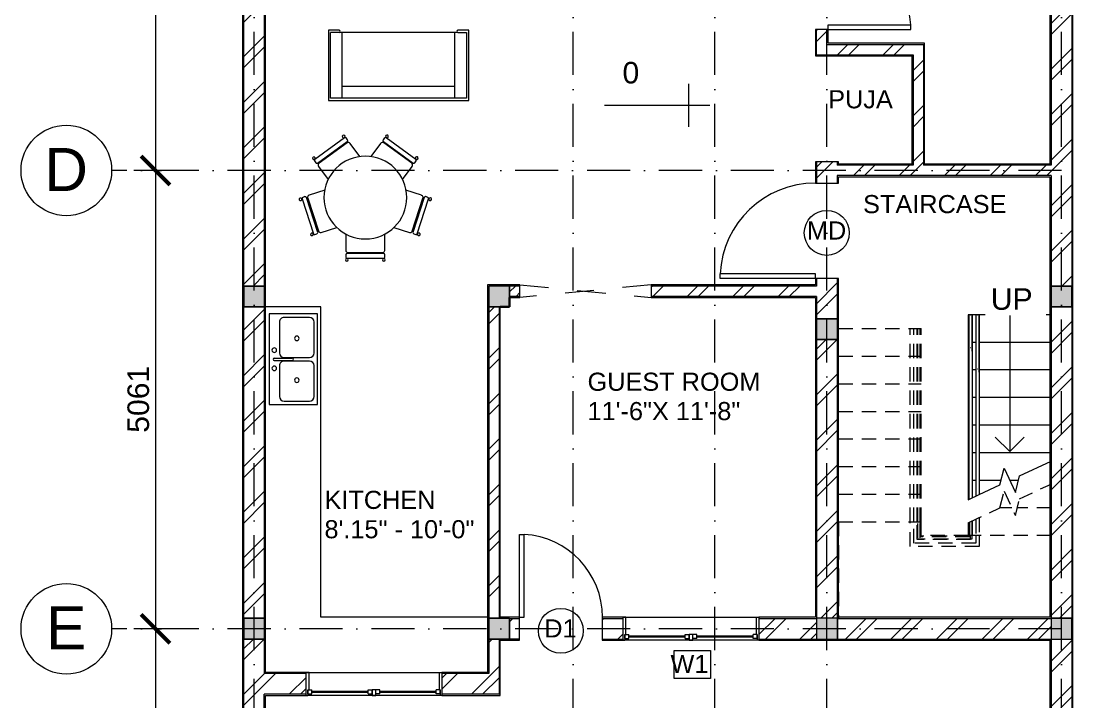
# Model space of a CAD drawing. Header units: millimetres. Extents: x -12349 to 27424, y -32504 to 3768.
# Drawn here: x -11604 to 13, y -16772 to -9254 of the extents above; entities that cross this region are included whole.
import ezdxf

# ---------------------------------------------------------------- set-up
doc = ezdxf.new("R2010")
doc.units = ezdxf.units.MM
for name, pattern in [('Dash', [635, 317.5, -317.5]), ('Dash Dot 3_16_', [793.75, 476.25, -158.75, 0, -158.75]), ('Overhead 1_16_', [257.96875, 158.75, -99.21875])]:
    doc.linetypes.add(name, pattern=pattern)
for name, color, linetype, lineweight in [('A-ANNO-DIMS', 8, 'Continuous', 9), ('A-ANNO-DIMS-100', 8, 'Continuous', 9), ('A-DETL-1', 8, 'Dash', 9), ('A-DOOR', 7, 'Continuous', 13), ('A-DOOR-1', 7, 'Continuous', 9), ('A-DOOR-2', 7, 'Continuous', 20), ('A-DOOR-IDEN', 7, 'Continuous', 9), ('A-FLOR', 8, 'Continuous', 13), ('A-FLOR-HRAL', 6, 'Continuous', 9), ('A-FLOR-HRAL-1', 6, 'Overhead 1_16_', 9), ('A-FLOR-HRAL-MBND', 6, 'Overhead 1_16_', 9), ('A-GLAZ', 6, 'Continuous', 13), ('A-GLAZ-1', 6, 'Continuous', 30), ('A-GLAZ-2', 6, 'Continuous', 20), ('A-GLAZ-3', 6, 'Continuous', 9), ('A-GLAZ-IDEN', 7, 'Continuous', 9), ('A-WALL', 4, 'Continuous', 13), ('A-WALL-1', 7, 'Continuous', 13), ('A-WALL-FNSH-1', 55, 'Continuous', 9), ('A-WALL-PATT-1', 8, 'Continuous', 9), ('G-ANNO-DIMS', 111, 'Continuous', 9), ('G-ANNO-TEXT-1', 37, 'Continuous', 9), ('I-FURN', 253, 'Continuous', 9), ('P-SANR-FIXT', 254, 'Continuous', 9), ('S-COLS', 3, 'Continuous', 9), ('S-COLS-1', 3, 'Continuous', 30), ('S-GRID-1', 7, 'Dash Dot 3_16_', 9), ('S-GRID-IDEN', 7, 'Continuous', 9), ('S-STRS', 2, 'Continuous', 9), ('S-STRS-ANNO', 7, 'Continuous', 9), ('S-STRS-IDEN', 7, 'Continuous', 9), ('S-STRS-MBND', 2, 'Overhead 1_16_', 9), ('S-STRS-MBND-1', 2, 'Continuous', 9)]:
    doc.layers.add(name, color=color, linetype=linetype, lineweight=lineweight)
doc.styles.add('Arial', font='arial.ttf', dxfattribs={"height": 238.125})
doc.styles.add('Arial_1', font='arial.ttf', dxfattribs={"height": 476.25})
doc.styles.add('Arial_2', font='arial.ttf', dxfattribs={"height": 200})
doc.dimstyles.new('Linear_-_3_32__Arial', dxfattribs={"dimscale": 304.8, "dimtxt": 242.94927, "dimasz": 1.041667, "dimexe": 0.78125, "dimexo": 0.520833, "dimgap": 0, "dimtad": 1, "dimdec": 0, "dimzin": 0, "dimdsep": 46, "dimtxsty": 'Arial', "dimblk1": 'OBLIQUE', "dimblk2": 'OBLIQUE', "dimsah": 1, "dimcen": 0.09, "dimdle": 0.78125, "dimazin": 0, "dimtfac": 1, "dimtdec": 4, "dimtix": 1, "dimtmove": 0, "dimatfit": 3, "dimfxl": 1, "dimtvp": 1, "dimtolj": 1, "dimtzin": 0, "dimarcsym": 2})
pattern_1 = [(45, (0, 0), (-251.447, 251.447), []), (45, (0, 381), (-251.447, 251.447), [])]

# ---------------------------------------------------------------- blocks, each defined once
blk = doc.blocks.new('M_Casement Dbl with Trim - 0812 x 1220mm-213429-FGL')
at = {"layer": 'A-GLAZ-3'}
h = blk.add_hatch(dxfattribs=at)
h.set_pattern_fill('FP_2', color=256, style=0, pattern_type=2)
h.set_pattern_definition([(225, (-4205.1, -15944.85), (211.993, -211.993), []), (315, (-4205.1, -15944.85), (211.993, 211.993), [])])
h.paths.add_polyline_path([(-19.05, 146.1), (-19.05, 82.6), (19.05, 82.6), (19.05, 146.1)], flags=0)
at = {"layer": 'A-GLAZ-1'}
for p, q in [((-686.5, 104.825), (-63.5, 104.825)), ((63.5, 104.825), (686.5, 104.825))]:
    blk.add_line(p, q, dxfattribs=at)
at = {"layer": 'A-GLAZ-2'}
for p, q in [((-750, 146.05), (-730.95, 146.05)), ((-730.95, 82.6), (-730.95, 146.05)), ((-730.95, 127.05), (-730.95, 82.6)), ((-730.95, 127.05), (-686.5, 127.05)), ((-686.5, 127.05), (-686.5, 82.6)), ((-63.5, 127.05), (-63.5, 82.6)), ((-63.5, 127.05), (-19.05, 127.05)), ((-19.05, 146.1), (-19.05, 82.6)), ((-19.05, 146.1), (19.05, 146.1)), ((-19.05, 127.05), (-19.05, 82.6)), ((19.05, 146.1), (19.05, 82.6)), ((19.05, 127.05), (19.05, 82.6)), ((63.5, 127.05), (19.05, 127.05)), ((63.5, 127.05), (63.5, 82.6)), ((686.5, 127.05), (686.5, 82.6)), ((730.95, 127.05), (686.5, 127.05)), ((730.95, 82.6), (730.95, 146.05)), ((750, 146.05), (730.95, 146.05)), ((730.95, 127.05), (730.95, 82.6)), ((-730.95, 82.6), (-686.5, 82.6)), ((-730.95, 82.6), (-718.25, 82.6)), ((-718.25, -107.95), (-718.25, 82.6)), ((-63.5, 82.6), (-19.05, 82.6)), ((-19.05, 82.6), (19.05, 82.6)), ((63.5, 82.6), (19.05, 82.6)), ((730.95, 82.6), (686.5, 82.6)), ((718.25, 82.6), (718.25, -107.95)), ((-718.25, -107.95), (-750, -107.95)), ((718.25, -107.95), (750, -107.95))]:
    blk.add_line(p, q, dxfattribs=at)
at = {"layer": 'A-GLAZ-3'}
for p, q in [((19.05, 146.1), (-19.05, 146.1)), ((-19.05, 146.1), (-19.05, 82.6)), ((19.05, 82.6), (19.05, 146.1)), ((-19.05, 82.6), (19.05, 82.6))]:
    blk.add_line(p, q, dxfattribs=at)
blk = doc.blocks.new('M_Casement Dbl with Trim - W2-222545-FGL')
at = {"layer": 'A-GLAZ-1'}
for p, q in [((-686.5, 104.825), (-63.5, 104.825)), ((63.5, 104.825), (686.5, 104.825))]:
    blk.add_line(p, q, dxfattribs=at)
at = {"layer": 'A-GLAZ-2'}
for p, q in [((-750, 146.05), (-730.95, 146.05)), ((-730.95, 82.6), (-730.95, 146.05)), ((-730.95, 127.05), (-730.95, 82.6)), ((-730.95, 127.05), (-686.5, 127.05)), ((-686.5, 127.05), (-686.5, 82.6)), ((-63.5, 127.05), (-63.5, 82.6)), ((-63.5, 127.05), (-19.05, 127.05)), ((-19.05, 146.1), (-19.05, 82.6)), ((-19.05, 146.1), (19.05, 146.1)), ((-19.05, 127.05), (-19.05, 82.6)), ((19.05, 146.1), (19.05, 82.6)), ((19.05, 127.05), (19.05, 82.6)), ((63.5, 127.05), (19.05, 127.05)), ((63.5, 127.05), (63.5, 82.6)), ((686.5, 127.05), (686.5, 82.6)), ((730.95, 127.05), (686.5, 127.05)), ((730.95, 82.6), (730.95, 146.05)), ((750, 146.05), (730.95, 146.05)), ((730.95, 127.05), (730.95, 82.6)), ((-730.95, 82.6), (-686.5, 82.6)), ((-730.95, 82.6), (-718.25, 82.6)), ((-718.25, -107.95), (-718.25, 82.6)), ((-63.5, 82.6), (-19.05, 82.6)), ((-19.05, 82.6), (19.05, 82.6)), ((63.5, 82.6), (19.05, 82.6)), ((730.95, 82.6), (686.5, 82.6)), ((718.25, 82.6), (718.25, -107.95)), ((-718.25, -107.95), (-750, -107.95)), ((718.25, -107.95), (750, -107.95))]:
    blk.add_line(p, q, dxfattribs=at)
at = {"layer": 'A-GLAZ-3'}
for p, q in [((19.05, 146.1), (-19.05, 146.1)), ((-19.05, 146.1), (-19.05, 82.6)), ((19.05, 82.6), (19.05, 146.1)), ((-19.05, 82.6), (19.05, 82.6))]:
    blk.add_line(p, q, dxfattribs=at)
blk = doc.blocks.new('Single-Flush - 36_ x 84_-213765-FGL')
at = {"layer": 'A-DOOR-1'}
blk.add_arc((457, -127), 916, 180, 266.8211, dxfattribs=at)
at = {"layer": 'A-DOOR-2'}
for p, q in [((406, -127), (406, -1042)), ((457, -127), (406, -127)), ((457, -127), (457, -1042)), ((457, -1042), (406, -1042))]:
    blk.add_line(p, q, dxfattribs=at)
blk = doc.blocks.new('Single-Flush - D1-213815-FGL')
at = {"layer": 'A-DOOR-1'}
blk.add_arc((525, -127), 1052, 180, 267.2314, dxfattribs=at)
at = {"layer": 'A-DOOR-2'}
for p, q in [((474, -127), (474, -1177)), ((525, -127), (474, -127)), ((525, -127), (525, -1177)), ((525, -1177), (474, -1177))]:
    blk.add_line(p, q, dxfattribs=at)
blk = doc.blocks.new('Railing - Railing-215944-FGL')
at = {"layer": 'A-FLOR-HRAL-MBND'}
for p, q in [((14775, -1105), (14935, -1105)), ((14775, -1105), (14935, -1105)), ((14775, -1105), (14935, -1105)), ((14775, -1105), (14935, -1105)), ((14775, -1105), (14935, -1105)), ((14775, -1105), (14935, -1105)), ((14775, -1105), (14935, -1105)), ((14787, -1130), (14935, -1130)), ((14787, -1130), (14935, -1130)), ((14787, -1130), (14935, -1130)), ((14787, -1130), (14935, -1130)), ((14787, -1130), (14935, -1130)), ((14787, -1130), (14935, -1130)), ((14787, -1130), (14935, -1130)), ((14935, -1105), (14973, -1105)), ((14935, -1105), (14973, -1105)), ((14935, -1105), (14973, -1105)), ((14935, -1105), (14973, -1105)), ((14935, -1105), (14973, -1105)), ((14935, -1105), (14973, -1105)), ((14935, -1105), (14973, -1105)), ((14935, -1130), (14948, -1130)), ((14935, -1130), (14948, -1130)), ((14935, -1130), (14948, -1130)), ((14935, -1130), (14948, -1130)), ((14935, -1130), (14948, -1130)), ((14935, -1130), (14948, -1130)), ((14935, -1130), (14948, -1130)), ((14948, -1130), (14948, -1676)), ((14948, -1130), (14948, -1676)), ((14948, -1130), (14948, -1676)), ((14948, -1130), (14948, -1676)), ((14948, -1130), (14948, -1676)), ((14948, -1130), (14948, -1676)), ((14948, -1130), (14948, -1676)), ((14973, -1105), (14973, -1702)), ((14973, -1105), (14973, -1702)), ((14973, -1105), (14973, -1702)), ((14973, -1105), (14973, -1702)), ((14973, -1105), (14973, -1702)), ((14973, -1105), (14973, -1702)), ((14973, -1105), (14973, -1702)), ((12649, -1702), (12649, -1676)), ((14783, -1676), (12649, -1676)), ((12649, -1702), (12649, -1676)), ((14783, -1676), (12649, -1676)), ((12649, -1702), (12649, -1676)), ((14783, -1676), (12649, -1676)), ((12649, -1702), (12649, -1676)), ((14783, -1676), (12649, -1676)), ((12649, -1702), (12649, -1676)), ((14783, -1676), (12649, -1676)), ((12649, -1702), (12649, -1676)), ((14783, -1676), (12649, -1676)), ((12649, -1702), (12649, -1676)), ((14783, -1676), (12649, -1676)), ((14783, -1702), (12649, -1702)), ((14783, -1702), (12649, -1702)), ((14783, -1702), (12649, -1702)), ((14783, -1702), (12649, -1702)), ((14783, -1702), (12649, -1702)), ((14783, -1702), (12649, -1702)), ((14783, -1702), (12649, -1702)), ((14961, -1676), (14783, -1676)), ((14961, -1676), (14783, -1676)), ((14961, -1676), (14783, -1676)), ((14961, -1676), (14783, -1676)), ((14961, -1676), (14783, -1676)), ((14961, -1676), (14783, -1676)), ((14961, -1676), (14783, -1676)), ((14961, -1702), (14783, -1702)), ((14961, -1702), (14783, -1702)), ((14961, -1702), (14783, -1702)), ((14961, -1702), (14783, -1702)), ((14961, -1702), (14783, -1702)), ((14961, -1702), (14783, -1702)), ((14961, -1702), (14783, -1702))]:
    blk.add_line(p, q, dxfattribs=at)
blk = doc.blocks.new('Top Rail Type - Top Rail_Internal_-215961-FGL')
at = {"layer": 'A-FLOR-HRAL'}
for p, q in [((12897, -1099), (12497, -1099)), ((12497, -1137), (12897, -1137)), ((12862, -1116), (12862, -1120))]:
    blk.add_line(p, q, dxfattribs=at)
at = {"layer": 'A-FLOR-HRAL', "flags": 128}
blk.add_lwpolyline([(12497, -1120), (12497, -1118), (12497, -1116)], dxfattribs=at)
blk = doc.blocks.new('Top Rail Type - Top Rail_Internal_-V2-FGL')
at = {"layer": 'A-FLOR-HRAL'}
for p, q in [((12497, -1099), (12497, -1137)), ((12497, -1099), (14518, -1099)), ((12497, -1137), (14536, -1137)), ((14536, -1137), (14518, -1099))]:
    blk.add_line(p, q, dxfattribs=at)
at = {"layer": 'A-FLOR-HRAL-1'}
for p, q in [((14790, -1137), (14772, -1099)), ((14772, -1099), (14935, -1099)), ((14790, -1137), (14935, -1137)), ((14935, -1099), (14935, -1137)), ((14980, -1118), (14942, -1118)), ((14942, -1118), (14942, -1670)), ((14980, -1118), (14980, -1708)), ((12649, -1708), (12649, -1670)), ((14783, -1670), (12649, -1670)), ((14783, -1708), (12649, -1708)), ((14942, -1670), (14783, -1670)), ((14980, -1708), (14783, -1708))]:
    blk.add_line(p, q, dxfattribs=at)
blk = doc.blocks.new('Handrail Type - Handrail_Internal_-216587-FGL')
at = {"layer": 'A-FLOR-HRAL'}
for p, q in [((13132, -1022), (12497, -1022)), ((13097, -1039), (13097, -1043)), ((12497, -1060), (13132, -1060))]:
    blk.add_line(p, q, dxfattribs=at)
at = {"layer": 'A-FLOR-HRAL', "flags": 128}
blk.add_lwpolyline([(12497, -1043), (12497, -1041), (12497, -1039)], dxfattribs=at)
blk = doc.blocks.new('Handrail Type - Handrail_Internal_-V3-FGL')
at = {"layer": 'A-FLOR-HRAL'}
for p, q in [((12497, -1022), (12497, -1060)), ((12497, -1022), (14483, -1022)), ((14500, -1060), (14483, -1022)), ((12497, -1060), (14500, -1060))]:
    blk.add_line(p, q, dxfattribs=at)
at = {"layer": 'A-FLOR-HRAL-1'}
for p, q in [((14754, -1060), (14737, -1022)), ((14737, -1022), (14935, -1022)), ((14935, -1022), (15056, -1022)), ((15056, -1022), (15056, -1784)), ((14754, -1060), (14935, -1060)), ((14935, -1060), (15018, -1060)), ((15018, -1060), (15018, -1746)), ((12649, -1784), (12649, -1746)), ((14783, -1746), (12649, -1746)), ((14783, -1784), (12649, -1784)), ((15018, -1746), (14783, -1746)), ((15056, -1784), (14783, -1784))]:
    blk.add_line(p, q, dxfattribs=at)
blk = doc.blocks.new('M_Sink Kitchen-Double - 1000 x 535mm-226554-FGL')
at = {"layer": 'P-SANR-FIXT'}
for p, q in [((516, 270), (-484, 270)), ((-484, 270), (-484, -265)), ((516, -265), (516, 270)), ((-54, 156), (-395, 156)), ((3, 213), (3, 15)), ((28, 213), (28, 15)), ((427, 156), (86, 156)), ((-446, 105), (-446, -176)), ((-3, 105), (-3, -176)), ((35, 105), (35, -176)), ((478, -176), (478, 105)), ((-395, -227), (-54, -227)), ((86, -227), (427, -227)), ((-484, -265), (516, -265))]:
    blk.add_line(p, q, dxfattribs=at)
for centre, radius, start, end in [((-84, 213), 25.4, 360, 180), ((116, 213), 25.4, 360, 180), ((-395, 105), 50.8, 90, 180), ((-84, 213), 25.4, 180, 360), ((-54, 105), 50.8, 360, 90), ((16, 213), 12.7, 360, 180), ((86, 105), 50.8, 90, 180), ((116, 213), 25.4, 180, 0), ((427, 105), 50.8, 360, 90), ((16, 15), 12.7, 180, 0), ((-215, -36), 25.4, 0, 180), ((-215, -36), 25.4, 180, 360), ((247, -36), 25.4, 0, 180), ((247, -36), 25.4, 180, 360), ((-395, -176), 50.8, 180, 270), ((-54, -176), 50.8, 270, 0), ((86, -176), 50.8, 180, 270), ((427, -176), 50.8, 270, 0)]:
    blk.add_arc(centre, radius, start, end, dxfattribs=at)
blk = doc.blocks.new('M_Chair-Corbu - Chair-228997-FGL')
at = {"layer": 'I-FURN'}
for p, q in [((1348, 854), (-202, 854)), ((-202, 854), (-202, 79)), ((-177, 829), (1323, 829)), ((-177, 104), (-177, 829)), ((-50, 829), (-50, 702)), ((-50, 829), (-50, 104)), ((1196, 829), (1196, 702)), ((1196, 829), (1196, 104)), ((1323, 829), (1323, 104)), ((1348, 79), (1348, 854)), ((-50, 702), (1196, 702)), ((-202, 79), (-82, 79)), ((-82, 104), (-177, 104)), ((-82, 104), (1229, 104)), ((1229, 104), (1323, 104)), ((1229, 79), (1348, 79))]:
    blk.add_line(p, q, dxfattribs=at)
for centre, start, end in [((-82, 92), 270, 90), ((1229, 92), 90, 270)]:
    blk.add_arc(centre, 12.5, start, end, dxfattribs=at)
blk = doc.blocks.new('M_Table-Dining Round w Chairs - 0915mm Diameter-231132-FGL')
at = {"layer": 'I-FURN'}
for start, end in [(90, 270), (270, 90)]:
    blk.add_arc((104, -185), 457, start, end, dxfattribs=at)
blk = doc.blocks.new('M_Chair-Breuer - M_Chair-Breuer-231094-FGL')
at = {"layer": 'I-FURN'}
for p, q in [((-216, 53), (-216, -127)), ((216, -127), (216, 53)), ((-216, -176), (-216, -201)), ((203, -163), (-203, -163)), ((-203, -213), (203, -213)), ((-191, -152), (190, -152)), ((216, -201), (216, -176))]:
    blk.add_line(p, q, dxfattribs=at)
for centre, radius, start, end in [((-203, -231), 15.1, 360, 180), ((-203, -231), 15.1, 180, 360), ((-191, -127), 25.4, 180, 270), ((-203, -176), 12.7, 90, 180), ((-203, -201), 12.7, 180, 270), ((204, -231), 15.1, 360, 180), ((204, -231), 15.1, 180, 360), ((190, -127), 25.4, 270, 360), ((203, -176), 12.7, 360, 90), ((203, -201), 12.7, 270, 360)]:
    blk.add_arc(centre, radius, start, end, dxfattribs=at)
blk = doc.blocks.new('M_Chair-Breuer - M_Chair-Breuer-V6-FGL')
at = {"layer": 'I-FURN'}
for p, q in [((-216, 53), (-216, -127)), ((216, -127), (216, 53)), ((-216, -176), (-216, -201)), ((203, -163), (-203, -163)), ((-203, -213), (203, -213)), ((-191, -152), (190, -152)), ((216, -201), (216, -176))]:
    blk.add_line(p, q, dxfattribs=at)
for centre, radius, start, end in [((-203, -231), 15.1, 360, 180), ((-203, -231), 15.1, 180, 360), ((-191, -127), 25.4, 180, 270), ((-203, -176), 12.7, 90, 180), ((-203, -201), 12.7, 180, 270), ((204, -231), 15.1, 360, 180), ((204, -231), 15.1, 180, 360), ((190, -127), 25.4, 270, 360), ((203, -176), 12.7, 360, 90), ((203, -201), 12.7, 270, 360)]:
    blk.add_arc(centre, radius, start, end, dxfattribs=at)
blk = doc.blocks.new('M_Chair-Breuer - M_Chair-Breuer-V7-FGL')
at = {"layer": 'I-FURN'}
for p, q in [((-216, 54), (-216, -127)), ((216, -127), (216, 54)), ((-216, -176), (-216, -201)), ((203, -163), (-203, -163)), ((-203, -213), (203, -213)), ((-191, -152), (190, -152)), ((216, -201), (216, -176))]:
    blk.add_line(p, q, dxfattribs=at)
for centre, radius, start, end in [((-203, -231), 15.1, 360, 180), ((-203, -231), 15.1, 180, 360), ((-191, -127), 25.4, 180, 270), ((-203, -176), 12.7, 90, 180), ((-203, -201), 12.7, 180, 270), ((204, -231), 15.1, 360, 180), ((204, -231), 15.1, 180, 360), ((190, -127), 25.4, 270, 360), ((203, -176), 12.7, 360, 90), ((203, -201), 12.7, 270, 360)]:
    blk.add_arc(centre, radius, start, end, dxfattribs=at)
blk = doc.blocks.new('M_Chair-Breuer - M_Chair-Breuer-V8-FGL')
at = {"layer": 'I-FURN'}
for p, q in [((-216, 54), (-216, -127)), ((216, -127), (216, 54)), ((-216, -176), (-216, -201)), ((203, -163), (-203, -163)), ((-203, -213), (203, -213)), ((-191, -152), (190, -152)), ((216, -201), (216, -176))]:
    blk.add_line(p, q, dxfattribs=at)
for centre, radius, start, end in [((-203, -231), 15.1, 360, 180), ((-203, -231), 15.1, 180, 360), ((-191, -127), 25.4, 180, 270), ((-203, -176), 12.7, 90, 180), ((-203, -201), 12.7, 180, 270), ((204, -231), 15.1, 360, 180), ((204, -231), 15.1, 180, 360), ((190, -127), 25.4, 270, 360), ((203, -176), 12.7, 360, 90), ((203, -201), 12.7, 270, 360)]:
    blk.add_arc(centre, radius, start, end, dxfattribs=at)
blk = doc.blocks.new('M_Chair-Breuer - M_Chair-Breuer-V9-FGL')
at = {"layer": 'I-FURN'}
for p, q in [((-216, 52), (-216, -127)), ((216, -127), (216, 52)), ((-216, -176), (-216, -201)), ((203, -163), (-203, -163)), ((-203, -213), (203, -213)), ((-191, -152), (190, -152)), ((216, -201), (216, -176))]:
    blk.add_line(p, q, dxfattribs=at)
for centre, radius, start, end in [((-203, -231), 15.1, 360, 180), ((-203, -231), 15.1, 180, 360), ((-191, -127), 25.4, 180, 270), ((-203, -176), 12.7, 90, 180), ((-203, -201), 12.7, 180, 270), ((204, -231), 15.1, 360, 180), ((204, -231), 15.1, 180, 360), ((190, -127), 25.4, 270, 360), ((203, -176), 12.7, 360, 90), ((203, -201), 12.7, 270, 360)]:
    blk.add_arc(centre, radius, start, end, dxfattribs=at)
blk = doc.blocks.new('Single-Flush - 36_ x 84_-214037-FGL')
at = {"layer": 'A-DOOR-1'}
blk.add_arc((457, 70), 916, 93.1789, 180, dxfattribs=at)
at = {"layer": 'A-DOOR-2'}
for p, q in [((406, 70), (406, 985)), ((457, 985), (406, 985)), ((457, 70), (457, 985)), ((457, 70), (406, 70))]:
    blk.add_line(p, q, dxfattribs=at)
blk = doc.blocks.new('Grid - Grid Head - Circle 2-235549-FGL')
at = {"layer": 'S-GRID-IDEN'}
blk.add_circle((0, 0), 5, dxfattribs=at)
blk = doc.blocks.new('DIMBLOCK8-FGL')
at = {"layer": 'A-ANNO-DIMS-100', "lineweight": 50}
for p, q in [((-10119, -6306), (-10278, -6147)), ((-10119, -6306), (-9961, -6464)), ((-10119, -10903), (-10278, -10744)), ((-10119, -10903), (-9961, -11062))]:
    blk.add_line(p, q, dxfattribs=at)
at = {"layer": 'A-ANNO-DIMS-100'}
for p, q in [((-10054, -6306), (-10358, -6306)), ((-10119, -6306), (-10119, -10903)), ((-10119, -6306), (-10054, -6306)), ((-10054, -10903), (-10358, -10903)), ((-10119, -10903), (-10054, -10903))]:
    blk.add_line(p, q, dxfattribs=at)
at = {"layer": 'A-ANNO-DIMS-100', "color": 0, "insert": (-10429, -8971), "char_height": 238.1, "width": 879.1, "attachment_point": 1, "rotation": 90, "line_spacing_factor": 0.941778, "style": 'Arial'}
blk.add_mtext('4597', dxfattribs=at)
blk = doc.blocks.new('_Oblique')
at = {"color": 0, "linetype": 'ByBlock', "lineweight": -2}
blk.add_line((-0.5, -0.5), (0.5, 0.5), dxfattribs=at)
blk = doc.blocks.new('DIMBLOCK9-FGL')
at = {"layer": 'A-ANNO-DIMS-100', "lineweight": 50}
for p, q in [((-10119, -10903), (-10278, -10744)), ((-10119, -10903), (-9961, -11062)), ((-10119, -15964), (-10278, -15805)), ((-10119, -15964), (-9961, -16123))]:
    blk.add_line(p, q, dxfattribs=at)
at = {"layer": 'A-ANNO-DIMS-100'}
for p, q in [((-10054, -10903), (-10358, -10903)), ((-10119, -10903), (-10119, -16202)), ((-10119, -10903), (-10054, -10903)), ((-10054, -15964), (-10358, -15964)), ((-10119, -15964), (-10054, -15964))]:
    blk.add_line(p, q, dxfattribs=at)
at = {"layer": 'A-ANNO-DIMS-100', "color": 0, "insert": (-10429, -13800), "char_height": 238.1, "width": 879.1, "attachment_point": 1, "rotation": 90, "line_spacing_factor": 0.941778, "style": 'Arial'}
blk.add_mtext('5061', dxfattribs=at)
blk = doc.blocks.new('M_Door Tag - M_Door Tag-221952-FGL')
at = {"layer": 'A-DOOR-IDEN'}
blk.add_circle((-0.01, -0.23), 2.48, dxfattribs=at)
blk = doc.blocks.new('M_Window Tag - M_Window Tag-222506-FGL')
at = {"layer": 'A-GLAZ-IDEN'}
for p, q in [((-1.88, -1.6), (-1.88, 1.52)), ((-1.88, 1.52), (2.16, 1.52)), ((2.16, 1.52), (2.16, -1.6)), ((2.16, -1.6), (-1.88, -1.6))]:
    blk.add_line(p, q, dxfattribs=at)
blk = doc.blocks.new('Spot Elevations - Spot Elevation - Crosshair-51103-FGL')
at = {"layer": 'G-ANNO-DIMS'}
for p, q in [((0, 2.38125), (0, -2.38125)), ((2.38125, 0), (-2.38125, 0))]:
    blk.add_line(p, q, dxfattribs=at)
blk = doc.blocks.new('DIMBLOCK10-FGL')
at = {"layer": 'A-ANNO-DIMS-100'}
for p, q in [((-10119, -15726), (-10119, -27543)), ((-10054, -15964), (-10358, -15964)), ((-10119, -15964), (-10054, -15964)), ((-9191, -27305), (-10358, -27305)), ((-10119, -27305), (-9191, -27305))]:
    blk.add_line(p, q, dxfattribs=at)
at = {"layer": 'A-ANNO-DIMS-100', "lineweight": 50}
for p, q in [((-10119, -15964), (-10278, -15805)), ((-10119, -15964), (-9961, -16123)), ((-10119, -27305), (-10278, -27146)), ((-10119, -27305), (-9961, -27464))]:
    blk.add_line(p, q, dxfattribs=at)
at = {"layer": 'A-ANNO-DIMS-100', "color": 0, "insert": (-10429, -22092), "char_height": 238.1, "width": 1098.88, "attachment_point": 1, "rotation": 90, "line_spacing_factor": 0.941778, "style": 'Arial'}
blk.add_mtext('11341', dxfattribs=at)

msp = doc.modelspace()

# ---------------------------------------------------------------- hatches: boundary and pattern name
at = {"layer": 'A-WALL-PATT-1'}
h = msp.add_hatch(dxfattribs=at)
h.set_pattern_fill('FP_1', color=256, style=0, pattern_type=2)
h.set_pattern_definition(pattern_1)
h.paths.add_polyline_path([(-8917.7, -16687.8), (-8917.7, -16078.2), (-9144, -16078.2), (-9144, -15848.2), (-8917.7, -15848.2), (-8917.7, -12409.3), (-9144, -12409.3), (-9144, -12179.3), (-8917.7, -12179.3), (-8917.7, -228.6), (-9146.3, -228.6), (-9146.3, -16687.8)], flags=0)
h = msp.add_hatch(dxfattribs=at)
h.set_pattern_fill('FP_1', color=256, style=0, pattern_type=2)
h.set_pattern_definition(pattern_1)
h.paths.add_polyline_path([(0, -15848.2), (0, -12409.3), (-228.6, -12409.3), (-228.6, -15848.2)], flags=0)
h.paths.add_polyline_path([(-228.6, -12179.3), (0, -12179.3), (0, -228.6), (-228.6, -228.6), (-228.6, -10960.1)], flags=0)
h = msp.add_hatch(dxfattribs=at)
h.set_pattern_fill('FP_1', color=256, style=0, pattern_type=2)
h.set_pattern_definition(pattern_1)
h.paths.add_polyline_path([(-2705.1, -9512.3), (-2705.1, -9346.6), (-2819.4, -9346.6), (-2819.4, -9512.3)], flags=0)
h.paths.add_polyline_path([(-2819.4, -8432.2), (-2705.1, -8432.2), (-2705.1, -6362.7), (-2819.4, -6362.7), (-2819.4, -6530.2)], flags=0)
h = msp.add_hatch(dxfattribs=at)
h.set_pattern_fill('FP_1', color=256, style=0, pattern_type=2)
h.set_pattern_definition(pattern_1)
h.paths.add_polyline_path([(-1752.6, -9626.6), (-1752.6, -9512.3), (-2819.4, -9512.3), (-2819.4, -9626.6), (-1765.3, -9626.6)], flags=0)
h = msp.add_hatch(dxfattribs=at)
h.set_pattern_fill('FP_1', color=256, style=0, pattern_type=2)
h.set_pattern_definition(pattern_1)
h.paths.add_polyline_path([(-1638.3, -10845.8), (-1638.3, -9512.3), (-1752.6, -9512.3), (-1752.6, -10845.8)], flags=0)
h = msp.add_hatch(dxfattribs=at)
h.set_pattern_fill('FP_1', color=256, style=0, pattern_type=2)
h.set_pattern_definition(pattern_1)
h.paths.add_polyline_path([(-2590.8, -15848.2), (-2590.8, -12771.8), (-2819.4, -12771.8), (-2819.4, -15848.2)], flags=0)
h.paths.add_polyline_path([(-2819.4, -12541.8), (-2590.8, -12541.8), (-2590.8, -12094.7), (-2819.4, -12094.7), (-2819.4, -12293.6)], flags=0)
h.paths.add_polyline_path([(-2819.4, -11044.7), (-2590.8, -11044.7), (-2590.8, -10807.7), (-2819.4, -10807.7)], flags=0)
h = msp.add_hatch(dxfattribs=at)
h.set_pattern_fill('FP_1', color=256, style=0, pattern_type=2)
h.set_pattern_definition(pattern_1)
h.paths.add_polyline_path([(-241.3, -10960.1), (-228.6, -10960.1), (-228.6, -10845.8), (-2590.8, -10845.8), (-2590.8, -10960.1), (-858.5, -10960.1)], flags=0)
h = msp.add_hatch(dxfattribs=at)
h.set_pattern_fill('FP_1', color=256, style=0, pattern_type=2)
h.set_pattern_definition(pattern_1)
h.paths.add_polyline_path([(-2832.1, -12293.6), (-2819.4, -12293.6), (-2819.4, -12179.3), (-4646, -12179.3), (-4646, -12293.6), (-2870.1, -12293.6)], flags=0)
h.paths.add_polyline_path([(-6095.4, -12293.6), (-6095.4, -12179.3), (-6208.9, -12179.3), (-6208.9, -12293.6)], flags=0)
h = msp.add_hatch(dxfattribs=at)
h.set_pattern_fill('FP_1', color=256, style=0, pattern_type=2)
h.set_pattern_definition(pattern_1)
h.paths.add_polyline_path([(-6324.6, -16459.2), (-6324.6, -16078.2), (-6438.9, -16078.2), (-6438.9, -16459.2)], flags=0)
h.paths.add_polyline_path([(-6438.9, -15848.2), (-6324.6, -15848.2), (-6324.6, -12409.3), (-6438.9, -12409.3), (-6438.9, -15719.5)], flags=0)
h = msp.add_hatch(dxfattribs=at)
h.set_pattern_fill('FP_1', color=256, style=0, pattern_type=2)
h.set_pattern_definition(pattern_1)
h.paths.add_polyline_path([(-241.3, -16078.2), (-228.6, -16078.2), (-228.6, -15849.6), (-2589.4, -15849.6), (-2589.4, -16078.2), (-858.5, -16078.2)], flags=0)
h.paths.add_polyline_path([(-3455.1, -16078.2), (-2819.4, -16078.2), (-2819.4, -15849.6), (-3455.1, -15849.6)], flags=0)
h.paths.add_polyline_path([(-4955.1, -16078.2), (-4955.1, -15849.6), (-5184.6, -15849.6), (-5184.6, -16078.2)], flags=0)
h.paths.add_polyline_path([(-6099, -16078.2), (-6099, -15849.6), (-6208.9, -15849.6), (-6208.9, -16078.2)], flags=0)
h = msp.add_hatch(dxfattribs=at)
h.set_pattern_fill('FP_1', color=256, style=0, pattern_type=2)
h.set_pattern_definition(pattern_1)
h.paths.add_polyline_path([(-228.6, -27190.7), (0, -27190.7), (0, -16078.2), (-228.6, -16078.2), (-228.6, -27178)], flags=0)
h = msp.add_hatch(dxfattribs=at)
h.set_pattern_fill('FP_1', color=256, style=0, pattern_type=2)
h.set_pattern_definition(pattern_1)
h.paths.add_polyline_path([(-6324.6, -16687.8), (-6324.6, -16459.2), (-6955.7, -16459.2), (-6955.7, -16687.8), (-6893.4, -16687.8)], flags=0)
h.paths.add_polyline_path([(-8455.7, -16687.8), (-8455.7, -16459.2), (-8917.7, -16459.2), (-8917.7, -16687.8), (-8905, -16687.8)], flags=0)
h = msp.add_hatch(dxfattribs=at)
h.set_pattern_fill('FP_1', color=256, style=0, pattern_type=2)
h.set_pattern_definition(pattern_1)
h.paths.add_polyline_path([(-8917.7, -27419.3), (-8917.7, -16687.8), (-9146.3, -16687.8), (-9146.3, -27419.3)], flags=0)
at = {"layer": 'S-COLS'}
for points in [[(-8917.7, -12409.3), (-8914, -12409.3), (-8914, -12179.3), (-9144, -12179.3), (-9144, -12409.3)], [(-6311.9, -12409.3), (-6208.9, -12409.3), (-6208.9, -12179.3), (-6438.9, -12179.3), (-6438.9, -12409.3), (-6324.6, -12409.3)], [(0, -12409.3), (1.4, -12409.3), (1.4, -12179.3), (-228.6, -12179.3), (-228.6, -12409.3)], [(-2589.4, -12771.8), (-2589.4, -12541.8), (-2819.4, -12541.8), (-2819.4, -12771.8), (-2590.8, -12771.8)], [(-8917.7, -16078.2), (-8914, -16078.2), (-8914, -15848.2), (-9144, -15848.2), (-9144, -16078.2)], [(-6208.9, -16078.2), (-6208.9, -15848.2), (-6438.9, -15848.2), (-6438.9, -16078.2), (-6311.9, -16078.2)], [(-2589.4, -16078.2), (-2589.4, -15849.6), (-2590.8, -15848.2), (-2819.4, -15848.2), (-2819.4, -16078.2)], [(1.4, -16078.2), (1.4, -15848.2), (-228.6, -15848.2), (-228.6, -16078.2), (0, -16078.2)]]:
    msp.add_hatch(color=256, dxfattribs=at).paths.add_polyline_path(points, flags=0)

# ---------------------------------------------------------------- linework, layer by layer
at = {"layer": 'A-DETL-1'}
for p, q in [((-6095.4, -12166.6), (-4646, -12306.3)), ((-4646, -12166.6), (-6095.4, -12306.3))]:
    msp.add_line(p, q, dxfattribs=at)
at = {"layer": 'A-FLOR'}
for p, q in [((-8293.1, -12409.3), (-8905, -12409.3)), ((-8293.1, -15836.9), (-8293.1, -12409.3)), ((-6451.6, -15836.9), (-8293.1, -15836.9))]:
    msp.add_line(p, q, dxfattribs=at)
at = {"layer": 'A-WALL'}
for p, q in [((-9144, -12409.3), (-9144, -12179.3)), ((-9144, -12179.3), (-8914, -12179.3)), ((-8914, -12179.3), (-8914, -12409.3)), ((-6208.9, -12179.3), (-6208.9, -12306.3)), ((-228.6, -12179.3), (1.4, -12179.3)), ((1.4, -12179.3), (1.4, -12409.3)), ((-8914, -12409.3), (-9144, -12409.3)), ((-6311.9, -12409.3), (-6438.9, -12409.3)), ((1.4, -12409.3), (-228.6, -12409.3)), ((-2819.4, -12541.8), (-2589.4, -12541.8)), ((-2589.4, -12541.8), (-2589.4, -12771.8)), ((-2589.4, -12771.8), (-2819.4, -12771.8)), ((-9144, -16078.2), (-9144, -15848.2)), ((-9144, -15848.2), (-8914, -15848.2)), ((-8914, -15848.2), (-8914, -16078.2)), ((-6438.9, -15848.2), (-6208.9, -15848.2)), ((-6208.9, -15848.2), (-6208.9, -16078.2)), ((-4955.1, -15836.9), (-3455.1, -15836.9)), ((-2590.8, -15848.2), (-2589.4, -15848.2)), ((-2589.4, -15848.2), (-2589.4, -16078.2)), ((-228.6, -15848.2), (1.4, -15848.2)), ((1.4, -15848.2), (1.4, -16078.2)), ((-8914, -16078.2), (-9144, -16078.2)), ((-6099, -16078.2), (-6438.9, -16078.2)), ((-4224.2, -16090.9), (-4955.1, -16090.9)), ((-3455.1, -16090.9), (-4186.1, -16090.9)), ((1.4, -16078.2), (0, -16078.2)), ((-8455.7, -16446.5), (-6955.7, -16446.5)), ((-7724.8, -16700.5), (-8455.7, -16700.5)), ((-6955.7, -16700.5), (-7686.7, -16700.5))]:
    msp.add_line(p, q, dxfattribs=at)
at = {"layer": 'A-WALL-1'}
for p, q in [((-9146.3, 0), (-9146.3, -27419.3)), ((0, 0), (0, -12179.3)), ((-8917.7, -6362.7), (-8917.7, -12179.3)), ((-228.6, -6362.7), (-228.6, -10845.8)), ((-2705.1, -9346.6), (-2819.4, -9346.6)), ((-2819.4, -9626.6), (-2819.4, -9346.6)), ((-2705.1, -9512.3), (-2705.1, -9346.6)), ((-2705.1, -9512.3), (-1638.3, -9512.3)), ((-1638.3, -9512.3), (-1638.3, -10845.8)), ((-2819.4, -9626.6), (-1752.6, -9626.6)), ((-1752.6, -9626.6), (-1752.6, -10845.8)), ((-2590.8, -10807.7), (-2819.4, -10807.7)), ((-2819.4, -10807.7), (-2819.4, -11044.7)), ((-2590.8, -10807.7), (-2590.8, -10845.8)), ((-1752.6, -10845.8), (-2590.8, -10845.8)), ((-228.6, -10845.8), (-1638.3, -10845.8)), ((-2590.8, -10960.1), (-2590.8, -11044.7)), ((-228.6, -10960.1), (-2590.8, -10960.1)), ((-228.6, -10960.1), (-228.6, -15849.6)), ((-2819.4, -11044.7), (-2590.8, -11044.7)), ((-6438.9, -12179.3), (-6438.9, -16459.2)), ((-6095.4, -12179.3), (-6311.9, -12179.3)), ((-6095.4, -12293.6), (-6095.4, -12179.3)), ((-4646, -12179.3), (-4646, -12293.6)), ((-2819.4, -12179.3), (-4646, -12179.3)), ((-2590.8, -12094.7), (-2819.4, -12094.7)), ((-2819.4, -12094.7), (-2819.4, -12179.3)), ((-2590.8, -12094.7), (-2590.8, -12541.8)), ((-6095.4, -12293.6), (-6208.9, -12293.6)), ((-2819.4, -12293.6), (-4646, -12293.6)), ((-2819.4, -12293.6), (-2819.4, -16078.2)), ((-8917.7, -12409.3), (-8917.7, -15848.2)), ((-6324.6, -12409.3), (-6324.6, -15848.2)), ((0, -12409.3), (0, -15848.2)), ((-2590.8, -12771.8), (-2590.8, -15848.2)), ((-6208.9, -15849.6), (-6099, -15849.6)), ((-6099, -16078.2), (-6099, -15849.6)), ((-5184.6, -15849.6), (-5184.6, -16078.2)), ((-5184.6, -15849.6), (-4955.1, -15849.6)), ((-4955.1, -16078.2), (-4955.1, -15849.6)), ((-3455.1, -15849.6), (-3455.1, -16078.2)), ((-3455.1, -15849.6), (-2819.4, -15849.6)), ((-2589.4, -15849.6), (-228.6, -15849.6)), ((-8917.7, -16078.2), (-8917.7, -16459.2)), ((-6324.6, -16078.2), (-6324.6, -16687.8)), ((-5184.6, -16078.2), (-4955.1, -16078.2)), ((-3455.1, -16078.2), (-228.6, -16078.2)), ((-228.6, -16078.2), (-228.6, -27190.7)), ((0, -16078.2), (0, -27419.3)), ((-8455.7, -16459.2), (-8917.7, -16459.2)), ((-8455.7, -16687.8), (-8455.7, -16459.2)), ((-6955.7, -16459.2), (-6955.7, -16687.8)), ((-6438.9, -16459.2), (-6955.7, -16459.2)), ((-8455.7, -16687.8), (-8917.7, -16687.8)), ((-8917.7, -27190.7), (-8917.7, -16687.8)), ((-6324.6, -16687.8), (-6955.7, -16687.8))]:
    msp.add_line(p, q, dxfattribs=at)
at = {"layer": 'A-WALL-FNSH-1'}
for p, q in [((-9159, 12.7), (-9159, -27432)), ((12.7, -27432), (12.7, 12.7)), ((-8905, -16446.5), (-8905, -6375.4)), ((-241.3, -6375.4), (-241.3, -10833.1)), ((-2832.1, -9346.6), (-2832.1, -9639.3)), ((-2819.4, -9346.6), (-2832.1, -9346.6)), ((-2692.4, -9346.6), (-2705.1, -9346.6)), ((-2692.4, -9499.6), (-2692.4, -9346.6)), ((-1625.6, -9499.6), (-2692.4, -9499.6)), ((-1625.6, -10833.1), (-1625.6, -9499.6)), ((-2832.1, -9639.3), (-1765.3, -9639.3)), ((-1765.3, -9639.3), (-1765.3, -10833.1)), ((-2819.4, -10807.7), (-2832.1, -10807.7)), ((-2832.1, -10807.7), (-2832.1, -11044.7)), ((-2578.1, -10807.7), (-2590.8, -10807.7)), ((-2578.1, -10833.1), (-2578.1, -10807.7)), ((-1765.3, -10833.1), (-2578.1, -10833.1)), ((-241.3, -10833.1), (-1625.6, -10833.1)), ((-2578.1, -11044.7), (-2578.1, -10972.8)), ((-2578.1, -10972.8), (-241.3, -10972.8)), ((-241.3, -10972.8), (-241.3, -15836.9)), ((-2832.1, -11044.7), (-2819.4, -11044.7)), ((-2590.8, -11044.7), (-2578.1, -11044.7)), ((-6451.6, -12166.6), (-6451.6, -16446.5)), ((-6095.4, -12166.6), (-6451.6, -12166.6)), ((-6095.4, -12179.3), (-6095.4, -12166.6)), ((-2832.1, -12166.6), (-4646, -12166.6)), ((-4646, -12166.6), (-4646, -12179.3)), ((-2819.4, -12094.7), (-2832.1, -12094.7)), ((-2832.1, -12094.7), (-2832.1, -12166.6)), ((-2578.1, -12094.7), (-2590.8, -12094.7)), ((-2578.1, -15836.9), (-2578.1, -12094.7)), ((-6208.9, -12306.3), (-6095.4, -12306.3)), ((-6095.4, -12306.3), (-6095.4, -12293.6)), ((-4646, -12293.6), (-4646, -12306.3)), ((-4646, -12306.3), (-2832.1, -12306.3)), ((-2832.1, -12306.3), (-2832.1, -15836.9)), ((-6311.9, -15836.9), (-6311.9, -12409.3)), ((-6099, -15836.9), (-6311.9, -15836.9)), ((-6099, -15849.6), (-6099, -15836.9)), ((-4955.1, -15836.9), (-5184.6, -15836.9)), ((-5184.6, -15836.9), (-5184.6, -15849.6)), ((-4955.1, -15849.6), (-4955.1, -15836.9)), ((-2832.1, -15836.9), (-3455.1, -15836.9)), ((-3455.1, -15836.9), (-3455.1, -15849.6)), ((-241.3, -15836.9), (-2578.1, -15836.9)), ((-6311.9, -16090.9), (-6099, -16090.9)), ((-6311.9, -16700.5), (-6311.9, -16090.9)), ((-6099, -16090.9), (-6099, -16078.2)), ((-5184.6, -16078.2), (-5184.6, -16090.9)), ((-5184.6, -16090.9), (-4955.1, -16090.9)), ((-4955.1, -16090.9), (-4955.1, -16078.2)), ((-3455.1, -16078.2), (-3455.1, -16090.9)), ((-3455.1, -16090.9), (-241.3, -16090.9)), ((-241.3, -16090.9), (-241.3, -21995.2)), ((-8455.7, -16446.5), (-8905, -16446.5)), ((-8455.7, -16459.2), (-8455.7, -16446.5)), ((-6451.6, -16446.5), (-6955.7, -16446.5)), ((-6955.7, -16446.5), (-6955.7, -16459.2)), ((-8905, -16700.5), (-8455.7, -16700.5)), ((-8905, -22809.2), (-8905, -16700.5)), ((-8455.7, -16700.5), (-8455.7, -16687.8)), ((-6955.7, -16687.8), (-6955.7, -16700.5)), ((-6955.7, -16700.5), (-6311.9, -16700.5))]:
    msp.add_line(p, q, dxfattribs=at)
at = {"layer": 'G-ANNO-DIMS'}
msp.add_line((-5162.2, -10184), (-4234.8, -10184), dxfattribs=at)
at = {"layer": 'S-COLS'}
for p, q in [((-8917.7, -12179.3), (-9144, -12179.3)), ((-9144, -12179.3), (-9144, -12409.3)), ((-8914, -12179.3), (-8917.7, -12179.3)), ((-8914, -12409.3), (-8914, -12179.3)), ((-6311.9, -12179.3), (-6438.9, -12179.3)), ((-6438.9, -12179.3), (-6438.9, -12409.3)), ((-6208.9, -12179.3), (-6311.9, -12179.3)), ((-6208.9, -12293.6), (-6208.9, -12179.3)), ((0, -12179.3), (-228.6, -12179.3)), ((-228.6, -12179.3), (-228.6, -12409.3)), ((1.4, -12179.3), (0, -12179.3)), ((1.4, -12409.3), (1.4, -12179.3)), ((-6208.9, -12306.3), (-6208.9, -12293.6)), ((-9144, -12409.3), (-8917.7, -12409.3)), ((-8917.7, -12409.3), (-8914, -12409.3)), ((-6438.9, -12409.3), (-6324.6, -12409.3)), ((-6324.6, -12409.3), (-6311.9, -12409.3)), ((-228.6, -12409.3), (0, -12409.3)), ((0, -12409.3), (1.4, -12409.3)), ((-2590.8, -12541.8), (-2819.4, -12541.8)), ((-2819.4, -12541.8), (-2819.4, -12771.8)), ((-2589.4, -12541.8), (-2590.8, -12541.8)), ((-2589.4, -12771.8), (-2589.4, -12541.8)), ((-2819.4, -12771.8), (-2590.8, -12771.8)), ((-2590.8, -12771.8), (-2589.4, -12771.8)), ((-8917.7, -15848.2), (-9144, -15848.2)), ((-9144, -15848.2), (-9144, -16078.2)), ((-8914, -15848.2), (-8917.7, -15848.2)), ((-8914, -16078.2), (-8914, -15848.2)), ((-6324.6, -15848.2), (-6438.9, -15848.2)), ((-6438.9, -15848.2), (-6438.9, -16078.2)), ((-6311.9, -15848.2), (-6324.6, -15848.2)), ((-6208.9, -15848.2), (-6311.9, -15848.2)), ((-6208.9, -15849.6), (-6208.9, -15848.2)), ((-6208.9, -16078.2), (-6208.9, -15849.6)), ((-2590.8, -15848.2), (-2819.4, -15848.2)), ((-2819.4, -15848.2), (-2819.4, -15849.6)), ((-2819.4, -15849.6), (-2819.4, -16078.2)), ((-2589.4, -15848.2), (-2590.8, -15848.2)), ((-2589.4, -15849.6), (-2589.4, -15848.2)), ((-2589.4, -16078.2), (-2589.4, -15849.6)), ((0, -15848.2), (-228.6, -15848.2)), ((-228.6, -15848.2), (-228.6, -15849.6)), ((-228.6, -15849.6), (-228.6, -16078.2)), ((1.4, -15848.2), (0, -15848.2)), ((1.4, -16078.2), (1.4, -15848.2)), ((-9144, -16078.2), (-8917.7, -16078.2)), ((-8917.7, -16078.2), (-8914, -16078.2)), ((-6438.9, -16078.2), (-6324.6, -16078.2)), ((-6324.6, -16078.2), (-6311.9, -16078.2)), ((-6311.9, -16078.2), (-6208.9, -16078.2)), ((-2819.4, -16078.2), (-2589.4, -16078.2)), ((-228.6, -16078.2), (0, -16078.2)), ((0, -16078.2), (1.4, -16078.2))]:
    msp.add_line(p, q, dxfattribs=at)
at = {"layer": 'S-COLS-1'}
for p, q in [((-6208.9, -12409.3), (-6208.9, -12306.3)), ((-6311.9, -12409.3), (-6208.9, -12409.3))]:
    msp.add_line(p, q, dxfattribs=at)
at = {"layer": 'S-GRID-1'}
for p, q in [((-9029.7, -28901.4), (-9029.7, 1730.3)), ((-5505.5, -28901.4), (-5505.5, 1730.3)), ((-3943.4, -28901.4), (-3943.4, 1730.3)), ((-2705.1, -28901.4), (-2705.1, 1730.3)), ((-114.3, -28901.4), (-114.3, 1730.3)), ((-114.3, -10902.9), (-10604, -10902.9)), ((-114.3, -15963.9), (-10604, -15963.9))]:
    msp.add_line(p, q, dxfattribs=at)
at = {"layer": 'S-STRS'}
for p, q in [((-1136.7, -12496.8), (-1143, -12496.8)), ((-1143, -12496.8), (-1143, -12801.6)), ((-1060.5, -12496.8), (-1098.6, -12496.8)), ((-241.3, -12496.8), (-1022.4, -12496.8)), ((-1143, -12801.6), (-1143, -13106.4)), ((-1136.7, -12801.6), (-1143, -12801.6)), ((-1060.5, -12801.6), (-1098.6, -12801.6)), ((-241.3, -12801.6), (-1022.4, -12801.6)), ((-1143, -13106.4), (-1143, -13411.2)), ((-1136.7, -13106.4), (-1143, -13106.4)), ((-1060.5, -13106.4), (-1098.6, -13106.4)), ((-241.3, -13106.4), (-1022.4, -13106.4)), ((-1143, -13411.2), (-1143, -13716)), ((-1136.7, -13411.2), (-1143, -13411.2)), ((-1060.5, -13411.2), (-1098.6, -13411.2)), ((-241.3, -13411.2), (-1022.4, -13411.2)), ((-1143, -13716), (-1143, -14020.8)), ((-1136.7, -13716), (-1143, -13716)), ((-1060.5, -13716), (-1098.6, -13716)), ((-241.3, -13716), (-1022.4, -13716)), ((-1143, -14020.8), (-1143, -14325.6)), ((-1136.7, -14020.8), (-1143, -14020.8)), ((-1060.5, -14020.8), (-1098.6, -14020.8)), ((-241.3, -14020.8), (-1022.4, -14020.8)), ((-1143, -14325.6), (-1143, -14538.8)), ((-1136.7, -14325.6), (-1143, -14325.6)), ((-1060.5, -14325.6), (-1098.6, -14325.6)), ((-781.5, -14325.6), (-1022.4, -14325.6)), ((-590.1, -14325.6), (-685.8, -14325.6))]:
    msp.add_line(p, q, dxfattribs=at)
at = {"layer": 'S-STRS-ANNO'}
for p, q in [((-685.8, -12496.8), (-685.8, -12801.6)), ((-685.8, -12801.6), (-685.8, -13106.4)), ((-685.8, -13106.4), (-685.8, -13411.2)), ((-685.8, -13411.2), (-685.8, -13716)), ((-685.8, -13716), (-685.8, -14008.1)), ((-685.8, -14008.1), (-844.6, -13849.3)), ((-685.8, -14008.1), (-527.1, -13849.3))]:
    msp.add_line(p, q, dxfattribs=at)
at = {"layer": 'S-STRS-MBND'}
for p, q in [((-2578.1, -12649.2), (-1663.7, -12649.2)), ((-2578.1, -14782.8), (-2578.1, -12649.2)), ((-1663.7, -14782.8), (-1663.7, -12649.2)), ((-2578.1, -12954), (-1663.7, -12954)), ((-2578.1, -13258.8), (-1663.7, -13258.8)), ((-2578.1, -13563.6), (-1663.7, -13563.6)), ((-2578.1, -13868.4), (-1663.7, -13868.4)), ((-2578.1, -14173.2), (-1663.7, -14173.2)), ((-577.9, -14529.3), (-228.6, -14366.4)), ((-2578.1, -14478), (-1663.7, -14478)), ((-793.7, -14629.9), (-748.7, -14444.7)), ((-748.7, -14444.7), (-622.9, -14714.5)), ((-228.6, -14510.2), (-228.6, -14935.2)), ((-1143, -14792.8), (-793.7, -14629.9)), ((-662.1, -14630.4), (-794.7, -14630.4)), ((-622.9, -14714.5), (-577.9, -14529.3)), ((-228.6, -14630.4), (-602.5, -14630.4)), ((-2578.1, -14782.8), (-2578.1, -15849.6)), ((-2578.1, -14782.8), (-1663.7, -14782.8)), ((-1663.7, -14935.2), (-1663.7, -14782.8)), ((-1143, -14792.8), (-1143, -14935.2)), ((-1143, -14935.2), (-1663.7, -14935.2)), ((-228.6, -14935.2), (-1143, -14935.2)), ((-228.6, -15849.6), (-228.6, -14935.2)), ((-2578.1, -15849.6), (-228.6, -15849.6))]:
    msp.add_line(p, q, dxfattribs=at)
at = {"layer": 'S-STRS-MBND-1'}
for p, q in [((-577.9, -14275.3), (-228.6, -14112.4)), ((-793.7, -14375.9), (-748.7, -14190.7)), ((-748.7, -14190.7), (-622.9, -14460.5)), ((-622.9, -14460.5), (-577.9, -14275.3)), ((-1022.4, -14482.5), (-793.7, -14375.9)), ((-1098.6, -14518.1), (-1060.5, -14500.3)), ((-1143, -14538.8), (-1136.7, -14535.8))]:
    msp.add_line(p, q, dxfattribs=at)

# ---------------------------------------------------------------- block references
at = {"layer": 'A-DOOR'}
for name, p, rotation in [('Single-Flush - 36_ x 84_-214037-FGL', (-2762.3, -8889.4), 269.9999999999999), ('Single-Flush - D1-213815-FGL', (-2705.1, -11569.7), 269.9999999999999), ('Single-Flush - 36_ x 84_-213765-FGL', (-5641.8, -15963.9), 180)]:
    msp.add_blockref(name, p, dxfattribs=dict(at, rotation=rotation))
at = {"layer": 'A-DOOR-IDEN', "xscale": 99.99999999999993, "yscale": 99.99999999999993, "zscale": 99.99999999999993}
for p in [(-2705.1, -11569.7), (-5641.8, -15963.9)]:
    msp.add_blockref('M_Door Tag - M_Door Tag-221952-FGL', p, dxfattribs=at)
at = {"layer": 'A-FLOR-HRAL', "rotation": 269.9999999999997}
for name in ['Handrail Type - Handrail_Internal_-V3-FGL', 'Top Rail Type - Top Rail_Internal_-V2-FGL', 'Top Rail Type - Top Rail_Internal_-215961-FGL', 'Handrail Type - Handrail_Internal_-216587-FGL', 'Railing - Railing-215944-FGL']:
    msp.add_blockref(name, (0, 0), dxfattribs=at)
at = {"layer": 'A-GLAZ', "rotation": 180}
for name, p in [('M_Casement Dbl with Trim - 0812 x 1220mm-213429-FGL', (-4205.1, -15944.8)), ('M_Casement Dbl with Trim - W2-222545-FGL', (-7705.7, -16554.4))]:
    msp.add_blockref(name, p, dxfattribs=at)
at = {"layer": 'A-GLAZ-IDEN', "xscale": 99.99999999999993, "yscale": 99.99999999999993, "zscale": 99.99999999999993}
msp.add_blockref('M_Window Tag - M_Window Tag-222506-FGL', (-4205.1, -16355), dxfattribs=at)
at = {"layer": 'G-ANNO-DIMS', "extrusion": (0, 0, -1), "xscale": 99.99999999999993, "yscale": 99.99999999999993, "zscale": 99.99999999999993}
msp.add_blockref('Spot Elevations - Spot Elevation - Crosshair-51103-FGL', (4234.8, -10184), dxfattribs=at)
at = {"layer": 'I-FURN'}
for name, p, rotation in [('M_Chair-Corbu - Chair-228997-FGL', (-6862.1, -9275.3), 180), ('M_Chair-Breuer - M_Chair-Breuer-V6-FGL', (-8069.5, -10834.4), 215.9999999999957), ('M_Chair-Breuer - M_Chair-Breuer-231094-FGL', (-7534, -10834.5), 143.9999999999958), ('M_Chair-Breuer - M_Chair-Breuer-V7-FGL', (-8235, -11343.7), 287.9999999999956), ('M_Chair-Breuer - M_Chair-Breuer-V8-FGL', (-7368.5, -11343.8), 71.99999999999584)]:
    msp.add_blockref(name, p, dxfattribs=dict(at, rotation=rotation))
for name, p in [('M_Table-Dining Round w Chairs - 0915mm Diameter-231132-FGL', (-7905.4, -11018.1)), ('M_Chair-Breuer - M_Chair-Breuer-V9-FGL', (-7801.8, -11658.5))]:
    msp.add_blockref(name, p, dxfattribs=at)
at = {"layer": 'P-SANR-FIXT', "rotation": 89.9999999999999}
msp.add_blockref('M_Sink Kitchen-Double - 1000 x 535mm-226554-FGL', (-8594.2, -13004.2), dxfattribs=at)
at = {"layer": 'S-GRID-IDEN', "xscale": 99.99999999999993, "yscale": 99.99999999999993, "zscale": 99.99999999999993, "rotation": 89.99999999999982}
for p in [(-11104, -10902.9), (-11104, -15963.9)]:
    msp.add_blockref('Grid - Grid Head - Circle 2-235549-FGL', p, dxfattribs=at)

# ---------------------------------------------------------------- texts
at = {"layer": 'A-DOOR-IDEN', "char_height": 200, "attachment_point": 1, "style": 'Arial_2'}
for s, insert, width in [('MD', (-2925.5, -11466.1), 529.114), ('D1', (-5826.1, -15860.3), 440.928)]:
    msp.add_mtext(s, dxfattribs=dict(at, insert=insert, width=width))
at = {"layer": 'A-GLAZ-IDEN', "insert": (-4432, -16251.9), "char_height": 200, "width": 529.114, "attachment_point": 1, "style": 'Arial_2'}
msp.add_mtext('W1', dxfattribs=at)
at = {"layer": 'G-ANNO-DIMS', "insert": (-4962.1, -9704.9), "char_height": 238.1, "width": 221.567, "attachment_point": 1, "line_spacing_factor": 0.941778, "style": 'Arial', "bg_fill": 3, "box_fill_scale": 1.25, "bg_fill_color": 256, "bg_fill_true_color": 13158600, "bg_fill_transparency": 0}
msp.add_mtext('0', dxfattribs=at)
at = {"layer": 'G-ANNO-TEXT-1', "char_height": 200, "attachment_point": 1, "style": 'Arial_2'}
for s, insert, width in [('PUJA ', (-2690.5, -10017.2), 986.076), ('STAIRCASE', (-2305.2, -11175), 1964.134), ('GUEST ROOM', (-5348, -13136.2), 2340.927), ('11\'-6"X 11\'-8"', (-5348, -13460.4), 2076.371), ('KITCHEN', (-8253.2, -14440.8), 1515.189), ('8\'.15" - 10\'-0"', (-8253.2, -14764.9), 2036.286)]:
    msp.add_mtext(s, dxfattribs=dict(at, insert=insert, width=width))
at = {"layer": 'S-GRID-IDEN', "char_height": 476.2, "attachment_point": 1, "style": 'Arial_1'}
for s, insert, width in [('D', (-11345.9, -10654.7), 585.232), ('E', (-11326.4, -15715.7), 537.131)]:
    msp.add_mtext(s, dxfattribs=dict(at, insert=insert, width=width))

# ---------------------------------------------------------------- dimensions: what is measured, and where the dimension line sits
at = {"layer": 'A-ANNO-DIMS'}
for base, p1, p2, override, picture, middle in [((-10119.4, -10902.9), (-9894.9, -6305.6), (-9894.9, -10902.9), {"dimpost": '<>', "dimfxl": 4597.4}, 'DIMBLOCK8-FGL', (-10241, -8604.2)), ((-10119.4, -15963.9), (-9894.9, -10902.9), (-9894.9, -15963.9), {"dimpost": '<>', "dimfxl": 5060.95}, 'DIMBLOCK9-FGL', (-10241, -13433.4)), ((-10119.4, -27305), (-9894.9, -15963.9), (-9032, -27305), {"dimpost": '<>', "dimfxl": 11373.877922}, 'DIMBLOCK10-FGL', (-10241, -21634.4))]:
    dim = msp.add_linear_dim(base=base, p1=p1, p2=p2, angle=90, dimstyle='Linear_-_3_32__Arial', override=override, dxfattribs=at)
    dim.commit()
    dim.dimension.update_dxf_attribs({"geometry": picture, "text_midpoint": middle})

# ---------------------------------------------------------------- next in the draw order: texts
at = {"layer": 'S-STRS-IDEN', "insert": (-894.7, -12204.1), "char_height": 238.12, "width": 551.682, "attachment_point": 1, "line_spacing_factor": 0.941778, "style": 'Arial', "bg_fill": 3, "box_fill_scale": 1.25, "bg_fill_color": 256, "bg_fill_true_color": 13158600, "bg_fill_transparency": 0}
msp.add_mtext('UP', dxfattribs=at)

doc.saveas('drawing.dxf')
